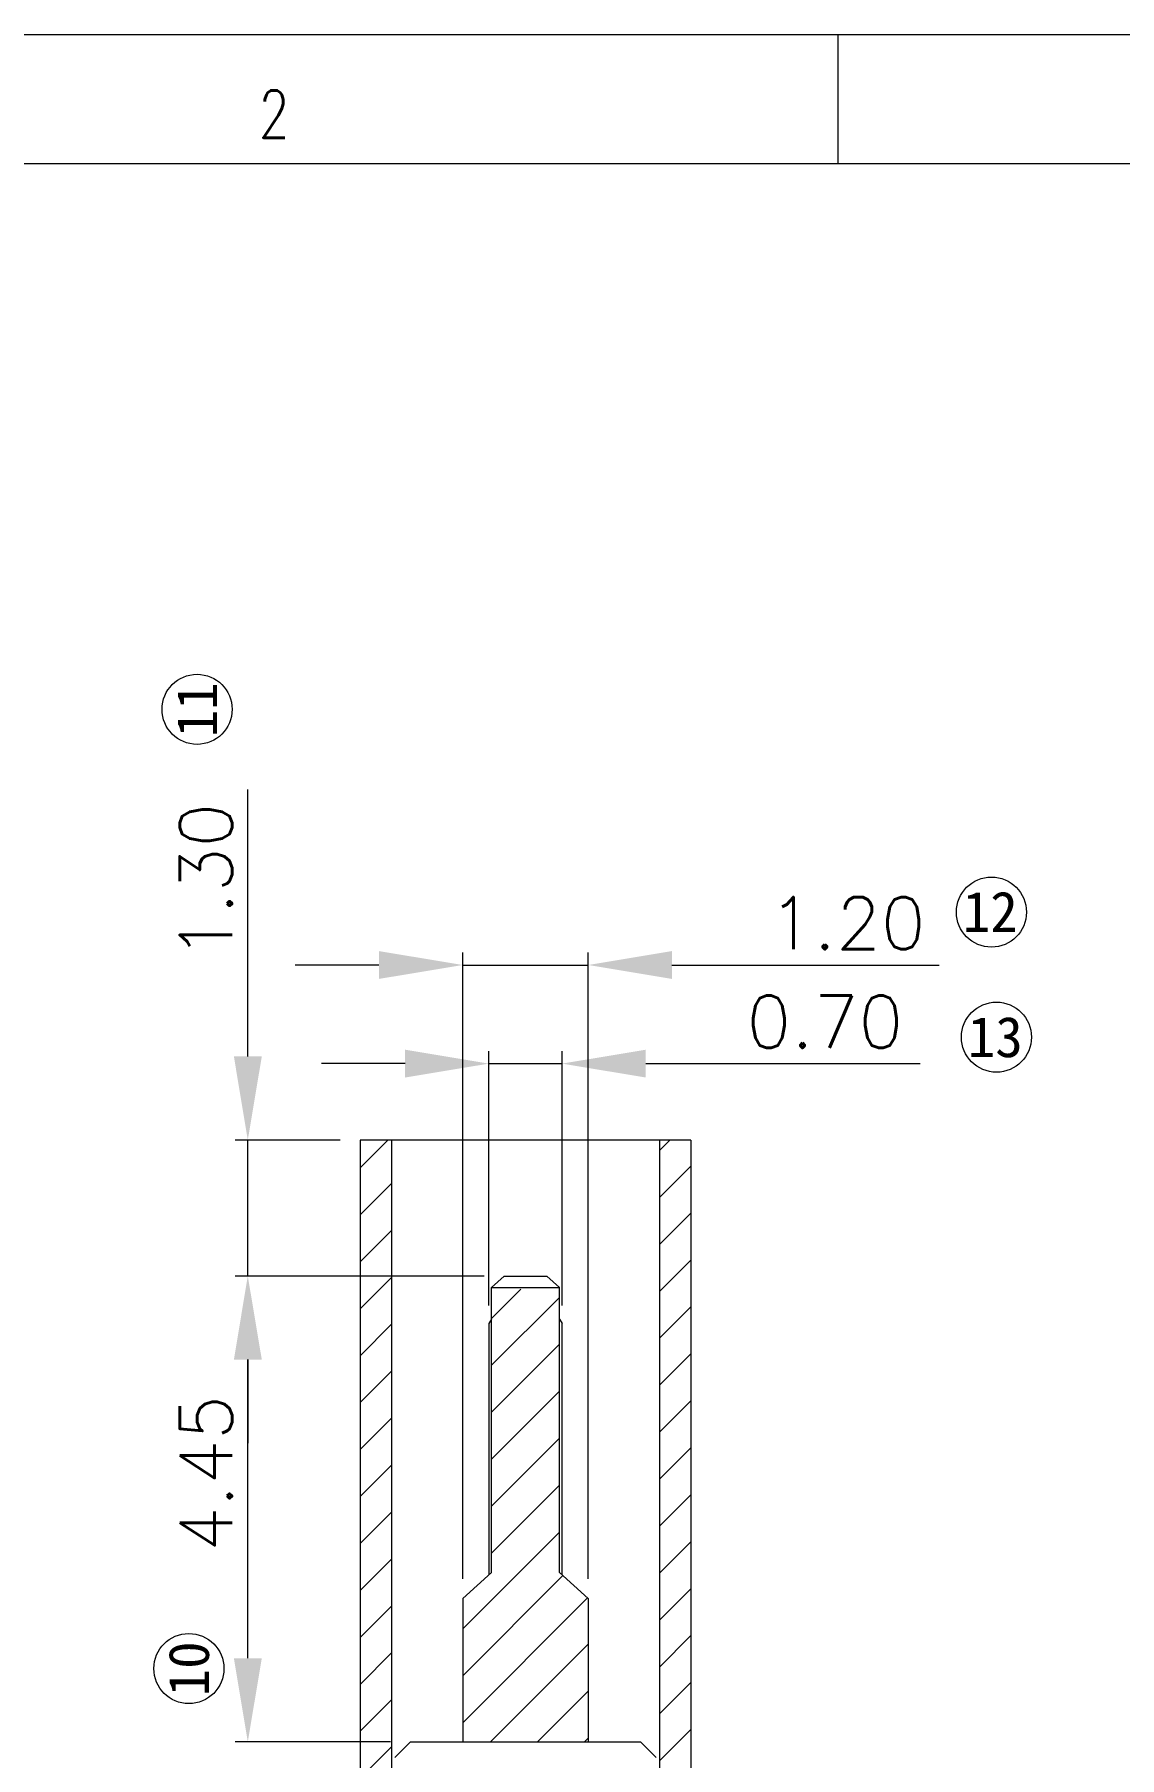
# Model space of a CAD drawing. Extents: x 2510 to 2660, y 706 to 761.
# Drawn here: x 2527.86 to 2538.23, y 742.2 to 758.68 of the extents above; entities that cross this region are included whole.
import ezdxf
from ezdxf.enums import TextEntityAlignment as Align

# ---------------------------------------------------------------- set-up
doc = ezdxf.new("R2010")
doc.units = 0
doc.header["$MEASUREMENT"] = 0
doc.layers.get('0').update_dxf_attribs({"linetype": 'CONTINUOUS', "lineweight": 20})
doc.layers.get('DEFPOINTS').update_dxf_attribs({"linetype": 'CONTINUOUS', "lineweight": 9})
doc.layers.add('HANBO', color=7, linetype='CONTINUOUS', lineweight=9)
doc.styles.add('ROMANS', font='ROMANS.SHX', dxfattribs={"bigfont": 'gbcbig.shx'})
doc.styles.add('style2', font='')
doc.styles.get('style2').set_extended_font_data('SimSun')
doc.dimstyles.new('汉博电子', dxfattribs={"dimtxt": 0.5, "dimasz": 0.8, "dimexe": 0.12, "dimexo": 0.19, "dimgap": 0.15, "dimtad": 1, "dimzin": 1, "dimdsep": 46, "dimtxsty": 'ROMANS', "dimcen": 2.13, "dimclrd": 3, "dimclre": 3, "dimclrt": 2, "dimazin": 2, "dimtfac": 1, "dimtmove": 0, "dimatfit": 3, "dimfxl": 1, "dimlwd": 13, "dimlwe": 13, "dimarcsym": 0})

# ---------------------------------------------------------------- blocks, each defined once
blk = doc.blocks.new('*D37')
at = {"color": 3, "lineweight": 13, "transparency": 16777216}
for p, q in [((2532.205, 746.525), (2532.205, 748.959)), ((2532.905, 746.525), (2532.905, 748.959)), ((2531.405, 748.839), (2530.605, 748.839)), ((2532.205, 748.839), (2532.905, 748.839)), ((2533.705, 748.839), (2536.329, 748.839))]:
    blk.add_line(p, q, dxfattribs=at)
at = {"color": 3, "transparency": 16777216}
for points in [[(2531.405, 748.972), (2531.405, 748.706), (2532.205, 748.839)], [(2533.705, 748.972), (2533.705, 748.706), (2532.905, 748.839)]]:
    blk.add_solid(points, dxfattribs=at)
at = {"layer": 'DEFPOINTS', "color": 0, "transparency": 16777216}
for p in [(2532.905, 748.839), (2532.205, 746.335), (2532.905, 746.335)]:
    blk.add_point(p, dxfattribs=at)
at = {"color": 2, "transparency": 16777216, "insert": (2535.417, 749.239), "char_height": 0.5, "attachment_point": 5, "style": 'ROMANS'}
blk.add_mtext('0.70', dxfattribs=at)
blk = doc.blocks.new('*D38')
at = {"color": 3, "lineweight": 13, "transparency": 16777216}
for p, q in [((2531.955, 743.913), (2531.955, 749.902)), ((2533.155, 743.913), (2533.155, 749.902)), ((2531.155, 749.782), (2530.355, 749.782)), ((2531.955, 749.782), (2533.155, 749.782)), ((2533.955, 749.782), (2536.508, 749.782))]:
    blk.add_line(p, q, dxfattribs=at)
at = {"color": 3, "transparency": 16777216}
for points in [[(2531.155, 749.915), (2531.155, 749.649), (2531.955, 749.782)], [(2533.955, 749.915), (2533.955, 749.649), (2533.155, 749.782)]]:
    blk.add_solid(points, dxfattribs=at)
at = {"layer": 'DEFPOINTS', "color": 0, "transparency": 16777216}
for p in [(2533.155, 749.782), (2531.955, 743.723), (2533.155, 743.723)]:
    blk.add_point(p, dxfattribs=at)
at = {"color": 2, "transparency": 16777216, "insert": (2535.631, 750.182), "char_height": 0.5, "attachment_point": 5, "style": 'ROMANS'}
blk.add_mtext('1.20', dxfattribs=at)
blk = doc.blocks.new('*D43')
at = {"color": 3, "lineweight": 13, "transparency": 16777216}
for p, q in [((2532.16, 746.808), (2529.781, 746.808)), ((2529.901, 743.153), (2529.901, 746.008)), ((2531.265, 742.353), (2529.781, 742.353))]:
    blk.add_line(p, q, dxfattribs=at)
at = {"color": 3, "transparency": 16777216}
for points in [[(2529.768, 746.008), (2530.035, 746.008), (2529.901, 746.808)], [(2529.768, 743.153), (2530.035, 743.153), (2529.901, 742.353)]]:
    blk.add_solid(points, dxfattribs=at)
at = {"layer": 'DEFPOINTS', "color": 0, "transparency": 16777216}
for p in [(2529.901, 746.808), (2532.35, 746.808), (2531.455, 742.353)]:
    blk.add_point(p, dxfattribs=at)
at = {"color": 2, "transparency": 16777216, "insert": (2529.501, 744.919), "char_height": 0.5, "attachment_point": 5, "rotation": 90, "style": 'ROMANS'}
blk.add_mtext('4.45', dxfattribs=at)
blk = doc.blocks.new('*D44')
at = {"color": 3, "lineweight": 13, "transparency": 16777216}
for p, q in [((2529.901, 748.908), (2529.901, 751.461)), ((2530.785, 748.108), (2529.781, 748.108)), ((2529.901, 746.808), (2529.901, 748.108)), ((2532.16, 746.808), (2529.781, 746.808)), ((2529.901, 746.008), (2529.901, 745.208))]:
    blk.add_line(p, q, dxfattribs=at)
at = {"color": 3, "transparency": 16777216}
for points in [[(2529.768, 748.908), (2530.035, 748.908), (2529.901, 748.108)], [(2529.768, 746.008), (2530.035, 746.008), (2529.901, 746.808)]]:
    blk.add_solid(points, dxfattribs=at)
at = {"layer": 'DEFPOINTS', "color": 0, "transparency": 16777216}
for p in [(2529.901, 748.108), (2530.975, 748.108), (2532.35, 746.808)]:
    blk.add_point(p, dxfattribs=at)
at = {"color": 2, "transparency": 16777216, "insert": (2529.501, 750.584), "char_height": 0.5, "attachment_point": 5, "rotation": 90, "style": 'ROMANS'}
blk.add_mtext('1.30', dxfattribs=at)

msp = doc.modelspace()

# ---------------------------------------------------------------- linework, layer by layer
at = {"color": 7, "linetype": 'Continuous'}
for p, q in [((2530.975, 748.108), (2530.975, 736.508)), ((2534.135, 748.108), (2530.975, 748.108)), ((2531.275, 748.108), (2531.275, 741.083)), ((2533.835, 748.108), (2533.835, 740.851)), ((2534.135, 748.108), (2534.135, 736.508)), ((2532.23, 746.698), (2532.35, 746.808)), ((2532.35, 746.808), (2532.76, 746.808)), ((2532.88, 746.698), (2532.76, 746.808)), ((2532.23, 743.973), (2532.23, 746.698)), ((2532.23, 746.698), (2532.88, 746.698)), ((2532.88, 743.973), (2532.88, 746.698)), ((2532.205, 746.353), (2532.205, 743.95)), ((2532.905, 743.95), (2532.905, 746.353)), ((2531.955, 743.723), (2532.23, 743.973)), ((2532.88, 743.973), (2533.155, 743.723)), ((2531.955, 743.723), (2531.955, 742.353)), ((2533.155, 743.723), (2533.155, 742.353)), ((2531.455, 742.353), (2531.305, 742.203)), ((2531.455, 742.353), (2533.655, 742.353)), ((2533.655, 742.353), (2533.805, 742.203))]:
    msp.add_line(p, q, dxfattribs=at)
at = {"color": 2}
for p, q in [((2530.975, 747.843), (2531.241, 748.108)), ((2533.835, 748.008), (2533.935, 748.108)), ((2533.835, 747.559), (2534.135, 747.859)), ((2530.975, 747.394), (2531.275, 747.694)), ((2533.835, 747.11), (2534.135, 747.41)), ((2530.975, 746.944), (2531.275, 747.244)), ((2533.835, 746.661), (2534.135, 746.961)), ((2530.975, 746.495), (2531.275, 746.795)), ((2532.23, 746.403), (2532.51, 746.683)), ((2532.23, 745.954), (2532.88, 746.604)), ((2533.835, 746.212), (2534.135, 746.512)), ((2530.975, 746.046), (2531.275, 746.346)), ((2532.23, 745.505), (2532.88, 746.155)), ((2533.835, 745.763), (2534.135, 746.063)), ((2530.975, 745.597), (2531.275, 745.897)), ((2532.23, 745.056), (2532.88, 745.706)), ((2533.835, 745.314), (2534.135, 745.614)), ((2530.975, 745.148), (2531.275, 745.448)), ((2532.23, 744.607), (2532.88, 745.257)), ((2533.835, 744.865), (2534.135, 745.165)), ((2530.975, 744.699), (2531.275, 744.999)), ((2532.23, 744.158), (2532.88, 744.808)), ((2533.835, 744.416), (2534.135, 744.716)), ((2530.975, 744.25), (2531.275, 744.55)), ((2531.955, 743.434), (2532.88, 744.359)), ((2533.835, 743.967), (2534.135, 744.267)), ((2530.975, 743.801), (2531.275, 744.101)), ((2531.955, 742.985), (2532.913, 743.943)), ((2533.835, 743.518), (2534.135, 743.818)), ((2530.975, 743.352), (2531.275, 743.652)), ((2531.955, 742.536), (2533.148, 743.729)), ((2533.835, 743.069), (2534.135, 743.369)), ((2530.975, 742.903), (2531.275, 743.203)), ((2532.221, 742.353), (2533.155, 743.287)), ((2532.67, 742.353), (2533.155, 742.838)), ((2533.835, 742.62), (2534.135, 742.92)), ((2530.975, 742.454), (2531.275, 742.754)), ((2533.835, 742.171), (2534.135, 742.471)), ((2530.975, 742.005), (2531.275, 742.305)), ((2533.119, 742.353), (2533.155, 742.389))]:
    msp.add_line(p, q, dxfattribs=at)
for p, q in [((2532.23, 746.395), (2532.205, 746.353)), ((2532.88, 746.395), (2532.905, 746.353))]:
    msp.add_line(p, q)
at = {"layer": 'HANBO'}
msp.add_line((2535.543, 757.446), (2535.543, 758.681), dxfattribs=at)
at = {"layer": 'HANBO', "linetype": 'Continuous', "lineweight": 0}
for points in [[(2510.313, 758.681), (2579.905, 758.681), (2579.905, 709.298), (2510.313, 709.298)], [(2511.548, 757.446), (2578.671, 757.446), (2578.673, 710.532), (2511.548, 710.532)]]:
    msp.add_lwpolyline(points, close=True, dxfattribs=at)
at = {"layer": 'HANBO', "color": 3, "ltscale": 2}
for centre in [(2529.416, 752.227), (2537.009, 750.288), (2537.057, 749.092), (2529.338, 743.054)]:
    msp.add_circle(centre, 0.335, dxfattribs=at)

# ---------------------------------------------------------------- texts
at = {"layer": 'HANBO', "style": 'ROMANS', "width": 0.75}
msp.add_text('2', height=0.453, dxfattribs=at).set_placement((2530.152, 757.693), align=Align.CENTER)
at = {"layer": 'HANBO', "color": 3, "style": 'style2'}
for s, p in [('11', (2529.608, 751.96)), ('10', (2529.53, 742.788))]:
    msp.add_text(s, height=0.3866, rotation=90, dxfattribs=at).set_placement(p)
for s, p in [('12', (2536.735, 750.098)), ('13', (2536.783, 748.901))]:
    msp.add_text(s, height=0.3866, dxfattribs=at).set_placement(p)

# ---------------------------------------------------------------- dimensions: what is measured, and where the dimension line sits
at = {"color": 2}
for base, p1, p2, picture, middle in [((2529.901, 748.108), (2532.35, 746.808), (2530.975, 748.108), '*D44', (2529.901, 750.584)), ((2529.901391892, 746.808217028), (2531.455123377, 742.353217028), (2532.350123376, 746.808217028), '*D43', (2529.901391892, 744.919143976))]:
    dim = msp.add_linear_dim(base=base, p1=p1, p2=p2, angle=90, dimstyle='汉博电子', dxfattribs=at)
    dim.commit()
    dim.dimension.update_dxf_attribs({"geometry": picture, "text_midpoint": middle, "dimtype": 160})
for base, p1, p2, picture, middle in [((2533.155, 749.782), (2531.955, 743.723), (2533.155, 743.723), '*D38', (2535.631, 749.782)), ((2532.905, 748.839), (2532.205, 746.335), (2532.905, 746.335), '*D37', (2535.417, 748.839))]:
    dim = msp.add_linear_dim(base=base, p1=p1, p2=p2, dimstyle='汉博电子', dxfattribs=at)
    dim.commit()
    dim.dimension.update_dxf_attribs({"geometry": picture, "text_midpoint": middle, "dimtype": 160})

doc.saveas('drawing.dxf')
